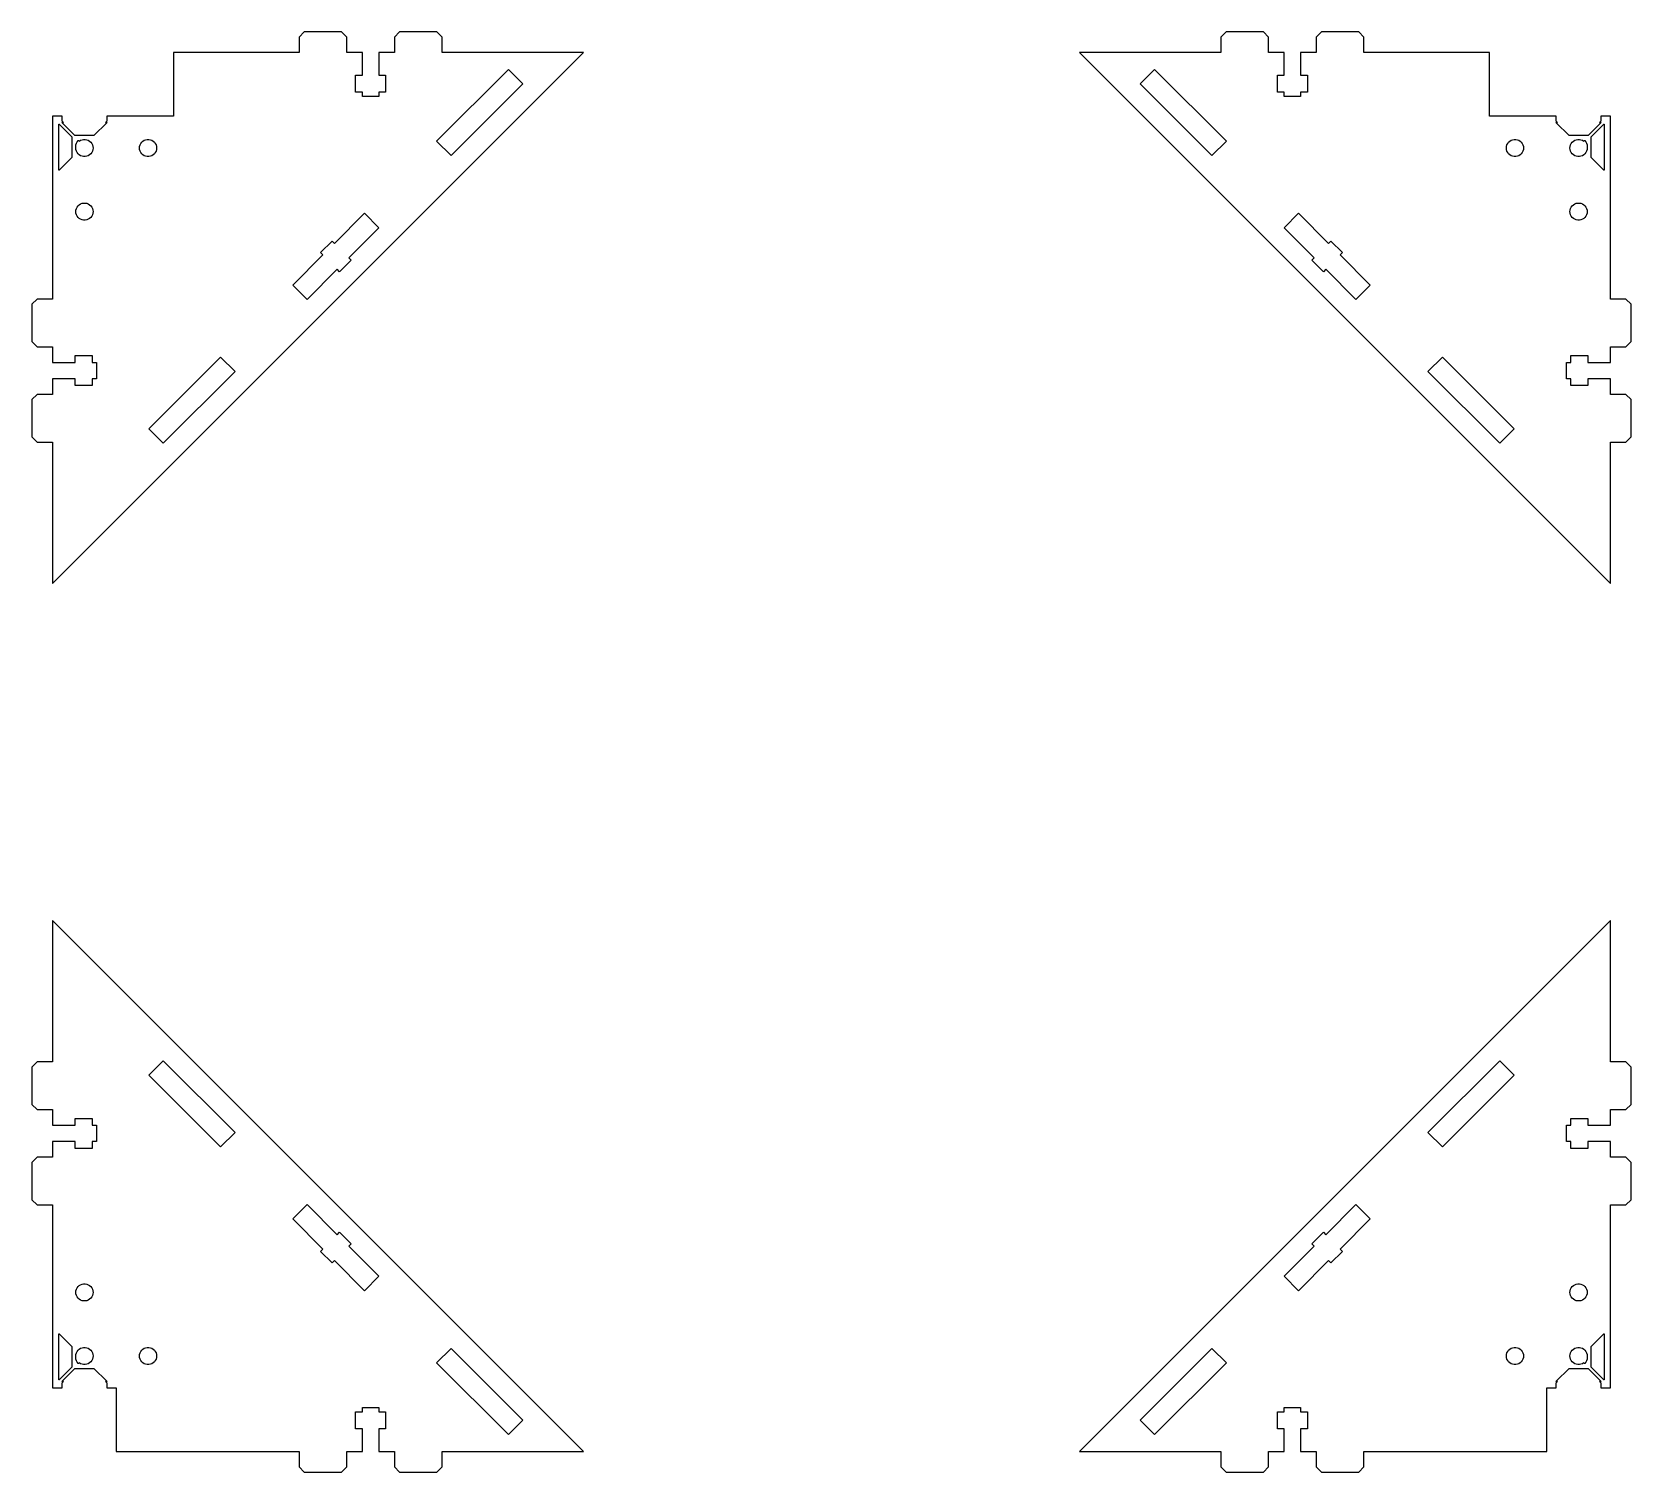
# Model space of a CAD drawing. Header units: metres. Extents: x -252 to 252, y -226 to 226.
import ezdxf

# ---------------------------------------------------------------- set-up
doc = ezdxf.new("R2010")
doc.units = ezdxf.units.M

msp = doc.modelspace()

# ---------------------------------------------------------------- linework, layer by layer
for p, q in [((-165.875, 226.5), (-167.5, 224.875)), ((-154.125, 226.5), (-165.875, 226.5)), ((-152.5, 224.875), (-154.125, 226.5)), ((-135.875, 226.5), (-137.5, 224.875)), ((-124.125, 226.5), (-135.875, 226.5)), ((-122.5, 224.875), (-124.125, 226.5)), ((124.125, 226.5), (122.5, 224.875)), ((135.875, 226.5), (124.125, 226.5)), ((137.5, 224.875), (135.875, 226.5)), ((154.125, 226.5), (152.5, 224.875)), ((165.875, 226.5), (154.125, 226.5)), ((167.5, 224.875), (165.875, 226.5)), ((-167.5, 224.875), (-167.5, 220)), ((-152.5, 220), (-152.5, 224.875)), ((-137.5, 224.875), (-137.5, 220)), ((-122.5, 220), (-122.5, 224.875)), ((122.5, 224.875), (122.5, 220)), ((137.5, 220), (137.5, 224.875)), ((152.5, 224.875), (152.5, 220)), ((167.5, 220), (167.5, 224.875)), ((-245, 53.045), (-78.046, 220)), ((-167.5, 220), (-207, 220)), ((-207, 220), (-207, 200)), ((-147.563, 220), (-152.5, 220)), ((-147.563, 212.938), (-147.563, 220)), ((-137.5, 220), (-142.437, 220)), ((-142.437, 220), (-142.437, 212.938)), ((-78.046, 220), (-122.5, 220)), ((122.5, 220), (78.046, 220)), ((78.046, 220), (245, 53.045)), ((142.437, 220), (137.5, 220)), ((142.437, 212.938), (142.437, 220)), ((152.5, 220), (147.563, 220)), ((147.563, 220), (147.563, 212.938)), ((207, 220), (167.5, 220)), ((207, 200), (207, 220)), ((-149.7, 207.562), (-149.7, 212.938)), ((-149.7, 212.938), (-147.563, 212.938)), ((-142.437, 212.938), (-140.3, 212.938)), ((-140.3, 212.938), (-140.3, 207.562)), ((-124.203, 192.156), (-101.647, 214.713)), ((-101.647, 214.713), (-97.121, 210.187)), ((97.121, 210.187), (101.647, 214.713)), ((101.647, 214.713), (124.203, 192.156)), ((140.3, 207.562), (140.3, 212.938)), ((140.3, 212.938), (142.437, 212.938)), ((147.563, 212.938), (149.7, 212.938)), ((149.7, 212.938), (149.7, 207.562)), ((-147.563, 207.562), (-149.7, 207.562)), ((-147.563, 206.188), (-147.563, 207.562)), ((-140.3, 207.562), (-142.437, 207.562)), ((-142.437, 207.562), (-142.437, 206.188)), ((-97.121, 210.187), (-119.678, 187.631)), ((119.678, 187.631), (97.121, 210.187)), ((142.437, 207.562), (140.3, 207.562)), ((142.437, 206.188), (142.437, 207.562)), ((149.7, 207.562), (147.563, 207.562)), ((147.563, 207.562), (147.563, 206.188)), ((-142.437, 206.188), (-147.563, 206.188)), ((147.563, 206.188), (142.437, 206.188)), ((-242, 200), (-245, 200)), ((-245, 200), (-245, 142.5)), ((-243.05, 183), (-243.05, 197.5)), ((-243.05, 197.5), (-242.95, 197.5)), ((-242.95, 197.5), (-238.95, 193.5)), ((-242, 198.45), (-242, 200)), ((-241.6, 198.05), (-242, 198.45)), ((-242, 197.95), (-242, 198.05)), ((-242, 198.05), (-241.6, 198.05)), ((-238, 193.95), (-242, 197.95)), ((-228, 197.95), (-232, 193.95)), ((-228, 198.45), (-228.4, 198.05)), ((-228.4, 198.05), (-228, 198.05)), ((-207, 200), (-228, 200)), ((-228, 200), (-228, 198.45)), ((-228, 198.05), (-228, 197.95)), ((228, 200), (207, 200)), ((228, 198.45), (228, 200)), ((228.4, 198.05), (228, 198.45)), ((228, 197.95), (228, 198.05)), ((228, 198.05), (228.4, 198.05)), ((232, 193.95), (228, 197.95)), ((242, 197.95), (238, 193.95)), ((238.95, 193.5), (242.95, 197.5)), ((242, 198.45), (241.6, 198.05)), ((241.6, 198.05), (242, 198.05)), ((245, 200), (242, 200)), ((242, 200), (242, 198.45)), ((242, 198.05), (242, 197.95)), ((242.95, 197.5), (243.05, 197.5)), ((243.05, 197.5), (243.05, 183)), ((245, 142.5), (245, 200)), ((-238.95, 193.5), (-238.95, 187)), ((-232, 193.95), (-238, 193.95)), ((-237.654, 190.996), (-237.518, 191.475)), ((-237.518, 191.475), (-237.296, 191.921)), ((-237.296, 191.921), (-236.995, 192.319)), ((-236.995, 192.319), (-236.903, 192.403)), ((-236.903, 192.403), (-236.642, 192.142)), ((-236.642, 192.142), (-236.627, 192.155)), ((-236.627, 192.155), (-236.203, 192.417)), ((-236.203, 192.417), (-235.739, 192.597)), ((-235.739, 192.597), (-235.249, 192.688)), ((-235.249, 192.688), (-234.751, 192.688)), ((-234.751, 192.688), (-234.261, 192.597)), ((-234.261, 192.597), (-233.797, 192.417)), ((-233.797, 192.417), (-233.373, 192.155)), ((-233.373, 192.155), (-233.005, 191.819)), ((-233.005, 191.819), (-232.704, 191.421)), ((-232.704, 191.421), (-232.482, 190.975)), ((-217.518, 190.975), (-217.296, 191.421)), ((-217.296, 191.421), (-216.995, 191.819)), ((-216.995, 191.819), (-216.627, 192.155)), ((-216.627, 192.155), (-216.203, 192.417)), ((-216.203, 192.417), (-215.739, 192.597)), ((-215.739, 192.597), (-215.249, 192.688)), ((-215.249, 192.688), (-214.751, 192.688)), ((-214.751, 192.688), (-214.261, 192.597)), ((-214.261, 192.597), (-213.797, 192.417)), ((-213.797, 192.417), (-213.373, 192.155)), ((-213.373, 192.155), (-213.005, 191.819)), ((-213.005, 191.819), (-212.704, 191.421)), ((-212.704, 191.421), (-212.482, 190.975)), ((-119.678, 187.631), (-124.203, 192.156)), ((124.203, 192.156), (119.678, 187.631)), ((212.482, 190.975), (212.704, 191.421)), ((212.704, 191.421), (213.005, 191.819)), ((213.005, 191.819), (213.373, 192.155)), ((213.373, 192.155), (213.797, 192.417)), ((213.797, 192.417), (214.261, 192.597)), ((214.261, 192.597), (214.751, 192.688)), ((214.751, 192.688), (215.249, 192.688)), ((215.249, 192.688), (215.739, 192.597)), ((215.739, 192.597), (216.203, 192.417)), ((216.203, 192.417), (216.627, 192.155)), ((216.627, 192.155), (216.995, 191.819)), ((216.995, 191.819), (217.296, 191.421)), ((217.296, 191.421), (217.518, 190.975)), ((238, 193.95), (232, 193.95)), ((232.482, 190.975), (232.704, 191.421)), ((232.704, 191.421), (233.005, 191.819)), ((233.005, 191.819), (233.373, 192.155)), ((233.373, 192.155), (233.797, 192.417)), ((233.797, 192.417), (234.261, 192.597)), ((234.261, 192.597), (234.751, 192.688)), ((234.751, 192.688), (235.249, 192.688)), ((235.249, 192.688), (235.739, 192.597)), ((235.739, 192.597), (236.203, 192.417)), ((236.203, 192.417), (236.627, 192.155)), ((236.627, 192.155), (236.642, 192.142)), ((236.642, 192.142), (236.903, 192.403)), ((236.903, 192.403), (236.995, 192.319)), ((236.995, 192.319), (237.296, 191.921)), ((237.296, 191.921), (237.518, 191.475)), ((237.518, 191.475), (237.654, 190.996)), ((238.95, 187), (238.95, 193.5)), ((-238.95, 187), (-242.95, 183)), ((-237.7, 190.5), (-237.654, 190.996)), ((-237.677, 190.25), (-237.7, 190.5)), ((-237.7, 190), (-237.677, 190.25)), ((-237.654, 189.504), (-237.7, 190)), ((-237.518, 189.025), (-237.654, 189.504)), ((-237.296, 188.579), (-237.518, 189.025)), ((-236.995, 188.181), (-237.296, 188.579)), ((-236.627, 187.845), (-236.995, 188.181)), ((-236.203, 187.583), (-236.627, 187.845)), ((-235.739, 187.403), (-236.203, 187.583)), ((-235.249, 187.312), (-235.739, 187.403)), ((-234.751, 187.312), (-235.249, 187.312)), ((-234.261, 187.403), (-234.751, 187.312)), ((-233.797, 187.583), (-234.261, 187.403)), ((-233.373, 187.845), (-233.797, 187.583)), ((-233.005, 188.181), (-233.373, 187.845)), ((-232.704, 188.579), (-233.005, 188.181)), ((-232.482, 189.025), (-232.704, 188.579)), ((-232.482, 190.975), (-232.346, 190.496)), ((-232.346, 189.504), (-232.482, 189.025)), ((-232.346, 190.496), (-232.3, 190)), ((-232.3, 190), (-232.346, 189.504)), ((-217.7, 190), (-217.654, 190.496)), ((-217.654, 189.504), (-217.7, 190)), ((-217.654, 190.496), (-217.518, 190.975)), ((-217.518, 189.025), (-217.654, 189.504)), ((-217.296, 188.579), (-217.518, 189.025)), ((-216.995, 188.181), (-217.296, 188.579)), ((-216.627, 187.845), (-216.995, 188.181)), ((-216.203, 187.583), (-216.627, 187.845)), ((-215.739, 187.403), (-216.203, 187.583)), ((-215.249, 187.312), (-215.739, 187.403)), ((-214.751, 187.312), (-215.249, 187.312)), ((-214.261, 187.403), (-214.751, 187.312)), ((-213.797, 187.583), (-214.261, 187.403)), ((-213.373, 187.845), (-213.797, 187.583)), ((-213.005, 188.181), (-213.373, 187.845)), ((-212.704, 188.579), (-213.005, 188.181)), ((-212.482, 189.025), (-212.704, 188.579)), ((-212.482, 190.975), (-212.346, 190.496)), ((-212.346, 189.504), (-212.482, 189.025)), ((-212.346, 190.496), (-212.3, 190)), ((-212.3, 190), (-212.346, 189.504)), ((212.3, 190), (212.346, 190.496)), ((212.346, 189.504), (212.3, 190)), ((212.346, 190.496), (212.482, 190.975)), ((212.482, 189.025), (212.346, 189.504)), ((212.704, 188.579), (212.482, 189.025)), ((213.005, 188.181), (212.704, 188.579)), ((213.373, 187.845), (213.005, 188.181)), ((213.797, 187.583), (213.373, 187.845)), ((214.261, 187.403), (213.797, 187.583)), ((214.751, 187.312), (214.261, 187.403)), ((215.249, 187.312), (214.751, 187.312)), ((215.739, 187.403), (215.249, 187.312)), ((216.203, 187.583), (215.739, 187.403)), ((216.627, 187.845), (216.203, 187.583)), ((216.995, 188.181), (216.627, 187.845)), ((217.296, 188.579), (216.995, 188.181)), ((217.518, 189.025), (217.296, 188.579)), ((217.518, 190.975), (217.654, 190.496)), ((217.654, 189.504), (217.518, 189.025)), ((217.654, 190.496), (217.7, 190)), ((217.7, 190), (217.654, 189.504)), ((232.3, 190), (232.346, 190.496)), ((232.346, 189.504), (232.3, 190)), ((232.346, 190.496), (232.482, 190.975)), ((232.482, 189.025), (232.346, 189.504)), ((232.704, 188.579), (232.482, 189.025)), ((233.005, 188.181), (232.704, 188.579)), ((233.373, 187.845), (233.005, 188.181)), ((233.797, 187.583), (233.373, 187.845)), ((234.261, 187.403), (233.797, 187.583)), ((234.751, 187.312), (234.261, 187.403)), ((235.249, 187.312), (234.751, 187.312)), ((235.739, 187.403), (235.249, 187.312)), ((236.203, 187.583), (235.739, 187.403)), ((236.627, 187.845), (236.203, 187.583)), ((236.995, 188.181), (236.627, 187.845)), ((237.296, 188.579), (236.995, 188.181)), ((237.518, 189.025), (237.296, 188.579)), ((237.654, 189.504), (237.518, 189.025)), ((237.654, 190.996), (237.7, 190.5)), ((237.7, 190), (237.654, 189.504)), ((237.7, 190.5), (237.677, 190.25)), ((237.677, 190.25), (237.7, 190)), ((242.95, 183), (238.95, 187)), ((-242.95, 183), (-243.05, 183)), ((243.05, 183), (242.95, 183)), ((-237.518, 170.975), (-237.296, 171.421)), ((-237.296, 171.421), (-236.995, 171.819)), ((-236.995, 171.819), (-236.627, 172.155)), ((-236.627, 172.155), (-236.203, 172.417)), ((-236.203, 172.417), (-235.739, 172.597)), ((-235.739, 172.597), (-235.249, 172.688)), ((-235.249, 172.688), (-234.751, 172.688)), ((-234.751, 172.688), (-234.261, 172.597)), ((-234.261, 172.597), (-233.797, 172.417)), ((-233.797, 172.417), (-233.373, 172.155)), ((-233.373, 172.155), (-233.005, 171.819)), ((-233.005, 171.819), (-232.704, 171.421)), ((-232.704, 171.421), (-232.482, 170.975)), ((232.482, 170.975), (232.704, 171.421)), ((232.704, 171.421), (233.005, 171.819)), ((233.005, 171.819), (233.373, 172.155)), ((233.373, 172.155), (233.797, 172.417)), ((233.797, 172.417), (234.261, 172.597)), ((234.261, 172.597), (234.751, 172.688)), ((234.751, 172.688), (235.249, 172.688)), ((235.249, 172.688), (235.739, 172.597)), ((235.739, 172.597), (236.203, 172.417)), ((236.203, 172.417), (236.627, 172.155)), ((236.627, 172.155), (236.995, 171.819)), ((236.995, 171.819), (237.296, 171.421)), ((237.296, 171.421), (237.518, 170.975)), ((-237.7, 170), (-237.654, 170.496)), ((-237.654, 169.504), (-237.7, 170)), ((-237.654, 170.496), (-237.518, 170.975)), ((-237.518, 169.025), (-237.654, 169.504)), ((-237.296, 168.579), (-237.518, 169.025)), ((-236.995, 168.181), (-237.296, 168.579)), ((-236.627, 167.845), (-236.995, 168.181)), ((-236.203, 167.583), (-236.627, 167.845)), ((-235.739, 167.403), (-236.203, 167.583)), ((-235.249, 167.312), (-235.739, 167.403)), ((-234.751, 167.312), (-235.249, 167.312)), ((-234.261, 167.403), (-234.751, 167.312)), ((-233.797, 167.583), (-234.261, 167.403)), ((-233.373, 167.845), (-233.797, 167.583)), ((-233.005, 168.181), (-233.373, 167.845)), ((-232.704, 168.579), (-233.005, 168.181)), ((-232.482, 169.025), (-232.704, 168.579)), ((-232.482, 170.975), (-232.346, 170.496)), ((-232.346, 169.504), (-232.482, 169.025)), ((-232.346, 170.496), (-232.3, 170)), ((-232.3, 170), (-232.346, 169.504)), ((-156.367, 159.992), (-146.901, 169.458)), ((-146.901, 169.458), (-142.376, 164.933)), ((142.376, 164.933), (146.901, 169.458)), ((146.901, 169.458), (156.367, 159.992)), ((232.3, 170), (232.346, 170.496)), ((232.346, 169.504), (232.3, 170)), ((232.346, 170.496), (232.482, 170.975)), ((232.482, 169.025), (232.346, 169.504)), ((232.704, 168.579), (232.482, 169.025)), ((233.005, 168.181), (232.704, 168.579)), ((233.373, 167.845), (233.005, 168.181)), ((233.797, 167.583), (233.373, 167.845)), ((234.261, 167.403), (233.797, 167.583)), ((234.751, 167.312), (234.261, 167.403)), ((235.249, 167.312), (234.751, 167.312)), ((235.739, 167.403), (235.249, 167.312)), ((236.203, 167.583), (235.739, 167.403)), ((236.627, 167.845), (236.203, 167.583)), ((236.995, 168.181), (236.627, 167.845)), ((237.296, 168.579), (236.995, 168.181)), ((237.518, 169.025), (237.296, 168.579)), ((237.518, 170.975), (237.654, 170.496)), ((237.654, 169.504), (237.518, 169.025)), ((237.654, 170.496), (237.7, 170)), ((237.7, 170), (237.654, 169.504)), ((-142.376, 164.933), (-151.842, 155.467)), ((151.842, 155.467), (142.376, 164.933)), ((-169.458, 146.901), (-159.992, 156.367)), ((-160.735, 157.11), (-157.11, 160.735)), ((-159.992, 156.367), (-160.735, 157.11)), ((-157.11, 160.735), (-156.367, 159.992)), ((156.367, 159.992), (157.11, 160.735)), ((157.11, 160.735), (160.735, 157.11)), ((160.735, 157.11), (159.992, 156.367)), ((159.992, 156.367), (169.458, 146.901)), ((-155.467, 151.842), (-164.933, 142.376)), ((-154.724, 151.1), (-155.467, 151.842)), ((-151.1, 154.724), (-154.724, 151.1)), ((-151.842, 155.467), (-151.1, 154.724)), ((151.1, 154.724), (151.842, 155.467)), ((154.724, 151.1), (151.1, 154.724)), ((155.467, 151.842), (154.724, 151.1)), ((164.933, 142.376), (155.467, 151.842)), ((-164.933, 142.376), (-169.458, 146.901)), ((169.458, 146.901), (164.933, 142.376)), ((-249.875, 142.5), (-251.5, 140.875)), ((-251.5, 140.875), (-251.5, 129.125)), ((-245, 142.5), (-249.875, 142.5)), ((249.875, 142.5), (245, 142.5)), ((251.5, 140.875), (249.875, 142.5)), ((251.5, 129.125), (251.5, 140.875)), ((-251.5, 129.125), (-249.875, 127.5)), ((-249.875, 127.5), (-245, 127.5)), ((-245, 127.5), (-245, 122.563)), ((245, 122.563), (245, 127.5)), ((245, 127.5), (249.875, 127.5)), ((249.875, 127.5), (251.5, 129.125)), ((-245, 122.563), (-237.938, 122.563)), ((-237.938, 122.563), (-237.938, 124.7)), ((-237.938, 124.7), (-232.562, 124.7)), ((-232.562, 124.7), (-232.562, 122.563)), ((-232.562, 122.563), (-231.188, 122.563)), ((-231.188, 122.563), (-231.188, 117.437)), ((-214.713, 101.647), (-192.156, 124.203)), ((-192.156, 124.203), (-187.631, 119.678)), ((187.631, 119.678), (192.156, 124.203)), ((192.156, 124.203), (214.713, 101.647)), ((231.188, 117.437), (231.188, 122.563)), ((231.188, 122.563), (232.562, 122.563)), ((232.562, 122.563), (232.562, 124.7)), ((232.562, 124.7), (237.938, 124.7)), ((237.938, 124.7), (237.938, 122.563)), ((237.938, 122.563), (245, 122.563)), ((-237.938, 117.437), (-245, 117.437)), ((-245, 117.437), (-245, 112.5)), ((-237.938, 115.3), (-237.938, 117.437)), ((-231.188, 117.437), (-232.562, 117.437)), ((-232.562, 117.437), (-232.562, 115.3)), ((-187.631, 119.678), (-210.187, 97.121)), ((210.187, 97.121), (187.631, 119.678)), ((232.562, 117.437), (231.188, 117.437)), ((232.562, 115.3), (232.562, 117.437)), ((245, 117.437), (237.938, 117.437)), ((237.938, 117.437), (237.938, 115.3)), ((245, 112.5), (245, 117.437)), ((-249.875, 112.5), (-251.5, 110.875)), ((-251.5, 110.875), (-251.5, 99.125)), ((-245, 112.5), (-249.875, 112.5)), ((-232.562, 115.3), (-237.938, 115.3)), ((237.938, 115.3), (232.562, 115.3)), ((249.875, 112.5), (245, 112.5)), ((251.5, 110.875), (249.875, 112.5)), ((251.5, 99.125), (251.5, 110.875)), ((-210.187, 97.121), (-214.713, 101.647)), ((214.713, 101.647), (210.187, 97.121)), ((-251.5, 99.125), (-249.875, 97.5)), ((-249.875, 97.5), (-245, 97.5)), ((-245, 97.5), (-245, 53.045)), ((245, 97.5), (249.875, 97.5)), ((245, 53.045), (245, 97.5)), ((249.875, 97.5), (251.5, 99.125)), ((-78.046, -220), (-245, -53.045)), ((-245, -53.045), (-245, -97.5)), ((245, -53.045), (78.046, -220)), ((245, -97.5), (245, -53.045)), ((-249.875, -97.5), (-251.5, -99.125)), ((-251.5, -99.125), (-251.5, -110.875)), ((-245, -97.5), (-249.875, -97.5)), ((-214.713, -101.647), (-210.187, -97.121)), ((-210.187, -97.121), (-187.631, -119.678)), ((187.631, -119.678), (210.187, -97.121)), ((210.187, -97.121), (214.713, -101.647)), ((249.875, -97.5), (245, -97.5)), ((251.5, -99.125), (249.875, -97.5)), ((251.5, -110.875), (251.5, -99.125)), ((-192.156, -124.203), (-214.713, -101.647)), ((214.713, -101.647), (192.156, -124.203)), ((-251.5, -110.875), (-249.875, -112.5)), ((-249.875, -112.5), (-245, -112.5)), ((-245, -112.5), (-245, -117.437)), ((-237.938, -117.437), (-237.938, -115.3)), ((-237.938, -115.3), (-232.562, -115.3)), ((-232.562, -115.3), (-232.562, -117.437)), ((232.562, -117.437), (232.562, -115.3)), ((232.562, -115.3), (237.938, -115.3)), ((237.938, -115.3), (237.938, -117.437)), ((245, -117.437), (245, -112.5)), ((245, -112.5), (249.875, -112.5)), ((249.875, -112.5), (251.5, -110.875)), ((-245, -117.437), (-237.938, -117.437)), ((-232.562, -117.437), (-231.188, -117.437)), ((-231.188, -117.437), (-231.188, -122.563)), ((-187.631, -119.678), (-192.156, -124.203)), ((192.156, -124.203), (187.631, -119.678)), ((231.188, -122.563), (231.188, -117.437)), ((231.188, -117.437), (232.562, -117.437)), ((237.938, -117.437), (245, -117.437)), ((-237.938, -122.563), (-245, -122.563)), ((-245, -122.563), (-245, -127.5)), ((-237.938, -124.7), (-237.938, -122.563)), ((-232.562, -124.7), (-237.938, -124.7)), ((-231.188, -122.563), (-232.562, -122.563)), ((-232.562, -122.563), (-232.562, -124.7)), ((232.562, -122.563), (231.188, -122.563)), ((232.562, -124.7), (232.562, -122.563)), ((237.938, -124.7), (232.562, -124.7)), ((245, -122.563), (237.938, -122.563)), ((237.938, -122.563), (237.938, -124.7)), ((245, -127.5), (245, -122.563)), ((-249.875, -127.5), (-251.5, -129.125)), ((-251.5, -129.125), (-251.5, -140.875)), ((-245, -127.5), (-249.875, -127.5)), ((249.875, -127.5), (245, -127.5)), ((251.5, -129.125), (249.875, -127.5)), ((251.5, -140.875), (251.5, -129.125)), ((-251.5, -140.875), (-249.875, -142.5)), ((-249.875, -142.5), (-245, -142.5)), ((-245, -142.5), (-245, -200)), ((-169.458, -146.901), (-164.933, -142.376)), ((-164.933, -142.376), (-155.467, -151.842)), ((155.467, -151.842), (164.933, -142.376)), ((164.933, -142.376), (169.458, -146.901)), ((245, -200), (245, -142.5)), ((245, -142.5), (249.875, -142.5)), ((249.875, -142.5), (251.5, -140.875)), ((-159.992, -156.367), (-169.458, -146.901)), ((169.458, -146.901), (159.992, -156.367)), ((-155.467, -151.842), (-154.724, -151.1)), ((-154.724, -151.1), (-151.1, -154.724)), ((-151.1, -154.724), (-151.842, -155.467)), ((-151.842, -155.467), (-142.376, -164.933)), ((142.376, -164.933), (151.842, -155.467)), ((151.1, -154.724), (154.724, -151.1)), ((151.842, -155.467), (151.1, -154.724)), ((154.724, -151.1), (155.467, -151.842)), ((-160.735, -157.11), (-159.992, -156.367)), ((-157.11, -160.735), (-160.735, -157.11)), ((-156.367, -159.992), (-157.11, -160.735)), ((-146.901, -169.458), (-156.367, -159.992)), ((156.367, -159.992), (146.901, -169.458)), ((157.11, -160.735), (156.367, -159.992)), ((160.735, -157.11), (157.11, -160.735)), ((159.992, -156.367), (160.735, -157.11)), ((-142.376, -164.933), (-146.901, -169.458)), ((146.901, -169.458), (142.376, -164.933)), ((-237.7, -170), (-237.654, -169.504)), ((-237.654, -170.496), (-237.7, -170)), ((-237.654, -169.504), (-237.518, -169.025)), ((-237.518, -170.975), (-237.654, -170.496)), ((-237.518, -169.025), (-237.296, -168.579)), ((-237.296, -171.421), (-237.518, -170.975)), ((-237.296, -168.579), (-236.995, -168.181)), ((-236.995, -168.181), (-236.627, -167.845)), ((-236.627, -167.845), (-236.203, -167.583)), ((-236.203, -167.583), (-235.739, -167.403)), ((-235.739, -167.403), (-235.249, -167.312)), ((-235.249, -167.312), (-234.751, -167.312)), ((-234.751, -167.312), (-234.261, -167.403)), ((-234.261, -167.403), (-233.797, -167.583)), ((-233.797, -167.583), (-233.373, -167.845)), ((-233.373, -167.845), (-233.005, -168.181)), ((-233.005, -168.181), (-232.704, -168.579)), ((-232.704, -168.579), (-232.482, -169.025)), ((-232.482, -170.975), (-232.704, -171.421)), ((-232.482, -169.025), (-232.346, -169.504)), ((-232.346, -170.496), (-232.482, -170.975)), ((-232.346, -169.504), (-232.3, -170)), ((-232.3, -170), (-232.346, -170.496)), ((232.3, -170), (232.346, -169.504)), ((232.346, -170.496), (232.3, -170)), ((232.346, -169.504), (232.482, -169.025)), ((232.482, -170.975), (232.346, -170.496)), ((232.482, -169.025), (232.704, -168.579)), ((232.704, -171.421), (232.482, -170.975)), ((232.704, -168.579), (233.005, -168.181)), ((233.005, -168.181), (233.373, -167.845)), ((233.373, -167.845), (233.797, -167.583)), ((233.797, -167.583), (234.261, -167.403)), ((234.261, -167.403), (234.751, -167.312)), ((234.751, -167.312), (235.249, -167.312)), ((235.249, -167.312), (235.739, -167.403)), ((235.739, -167.403), (236.203, -167.583)), ((236.203, -167.583), (236.627, -167.845)), ((236.627, -167.845), (236.995, -168.181)), ((236.995, -168.181), (237.296, -168.579)), ((237.296, -168.579), (237.518, -169.025)), ((237.518, -170.975), (237.296, -171.421)), ((237.518, -169.025), (237.654, -169.504)), ((237.654, -170.496), (237.518, -170.975)), ((237.654, -169.504), (237.7, -170)), ((237.7, -170), (237.654, -170.496)), ((-236.995, -171.819), (-237.296, -171.421)), ((-236.627, -172.155), (-236.995, -171.819)), ((-236.203, -172.417), (-236.627, -172.155)), ((-235.739, -172.597), (-236.203, -172.417)), ((-235.249, -172.688), (-235.739, -172.597)), ((-234.751, -172.688), (-235.249, -172.688)), ((-234.261, -172.597), (-234.751, -172.688)), ((-233.797, -172.417), (-234.261, -172.597)), ((-233.373, -172.155), (-233.797, -172.417)), ((-233.005, -171.819), (-233.373, -172.155)), ((-232.704, -171.421), (-233.005, -171.819)), ((233.005, -171.819), (232.704, -171.421)), ((233.373, -172.155), (233.005, -171.819)), ((233.797, -172.417), (233.373, -172.155)), ((234.261, -172.597), (233.797, -172.417)), ((234.751, -172.688), (234.261, -172.597)), ((235.249, -172.688), (234.751, -172.688)), ((235.739, -172.597), (235.249, -172.688)), ((236.203, -172.417), (235.739, -172.597)), ((236.627, -172.155), (236.203, -172.417)), ((236.995, -171.819), (236.627, -172.155)), ((237.296, -171.421), (236.995, -171.819)), ((-243.05, -197.5), (-243.05, -183)), ((-243.05, -183), (-242.95, -183)), ((-242.95, -183), (-238.95, -187)), ((238.95, -187), (242.95, -183)), ((242.95, -183), (243.05, -183)), ((243.05, -183), (243.05, -197.5)), ((-238.95, -187), (-238.95, -193.5)), ((-237.7, -190), (-237.654, -189.504)), ((-237.677, -190.25), (-237.7, -190)), ((-237.7, -190.5), (-237.677, -190.25)), ((-237.654, -190.996), (-237.7, -190.5)), ((-237.654, -189.504), (-237.518, -189.025)), ((-237.518, -191.475), (-237.654, -190.996)), ((-237.518, -189.025), (-237.296, -188.579)), ((-237.296, -188.579), (-236.995, -188.181)), ((-236.995, -188.181), (-236.627, -187.845)), ((-236.627, -187.845), (-236.203, -187.583)), ((-236.203, -187.583), (-235.739, -187.403)), ((-235.739, -187.403), (-235.249, -187.312)), ((-235.249, -187.312), (-234.751, -187.312)), ((-234.751, -187.312), (-234.261, -187.403)), ((-234.261, -187.403), (-233.797, -187.583)), ((-233.797, -187.583), (-233.373, -187.845)), ((-233.373, -187.845), (-233.005, -188.181)), ((-233.005, -188.181), (-232.704, -188.579)), ((-232.704, -188.579), (-232.482, -189.025)), ((-232.482, -190.975), (-232.704, -191.421)), ((-232.482, -189.025), (-232.346, -189.504)), ((-232.346, -190.496), (-232.482, -190.975)), ((-232.346, -189.504), (-232.3, -190)), ((-232.3, -190), (-232.346, -190.496)), ((-217.7, -190), (-217.654, -189.504)), ((-217.654, -190.496), (-217.7, -190)), ((-217.654, -189.504), (-217.518, -189.025)), ((-217.518, -190.975), (-217.654, -190.496)), ((-217.518, -189.025), (-217.296, -188.579)), ((-217.296, -191.421), (-217.518, -190.975)), ((-217.296, -188.579), (-216.995, -188.181)), ((-216.995, -188.181), (-216.627, -187.845)), ((-216.627, -187.845), (-216.203, -187.583)), ((-216.203, -187.583), (-215.739, -187.403)), ((-215.739, -187.403), (-215.249, -187.312)), ((-215.249, -187.312), (-214.751, -187.312)), ((-214.751, -187.312), (-214.261, -187.403)), ((-214.261, -187.403), (-213.797, -187.583)), ((-213.797, -187.583), (-213.373, -187.845)), ((-213.373, -187.845), (-213.005, -188.181)), ((-213.005, -188.181), (-212.704, -188.579)), ((-212.704, -188.579), (-212.482, -189.025)), ((-212.482, -190.975), (-212.704, -191.421)), ((-212.482, -189.025), (-212.346, -189.504)), ((-212.346, -190.496), (-212.482, -190.975)), ((-212.346, -189.504), (-212.3, -190)), ((-212.3, -190), (-212.346, -190.496)), ((-124.203, -192.156), (-119.678, -187.631)), ((-119.678, -187.631), (-97.121, -210.187)), ((97.121, -210.187), (119.678, -187.631)), ((119.678, -187.631), (124.203, -192.156)), ((212.3, -190), (212.346, -189.504)), ((212.346, -190.496), (212.3, -190)), ((212.346, -189.504), (212.482, -189.025)), ((212.482, -190.975), (212.346, -190.496)), ((212.482, -189.025), (212.704, -188.579)), ((212.704, -191.421), (212.482, -190.975)), ((212.704, -188.579), (213.005, -188.181)), ((213.005, -188.181), (213.373, -187.845)), ((213.373, -187.845), (213.797, -187.583)), ((213.797, -187.583), (214.261, -187.403)), ((214.261, -187.403), (214.751, -187.312)), ((214.751, -187.312), (215.249, -187.312)), ((215.249, -187.312), (215.739, -187.403)), ((215.739, -187.403), (216.203, -187.583)), ((216.203, -187.583), (216.627, -187.845)), ((216.627, -187.845), (216.995, -188.181)), ((216.995, -188.181), (217.296, -188.579)), ((217.296, -188.579), (217.518, -189.025)), ((217.518, -190.975), (217.296, -191.421)), ((217.518, -189.025), (217.654, -189.504)), ((217.654, -190.496), (217.518, -190.975)), ((217.654, -189.504), (217.7, -190)), ((217.7, -190), (217.654, -190.496)), ((232.3, -190), (232.346, -189.504)), ((232.346, -190.496), (232.3, -190)), ((232.346, -189.504), (232.482, -189.025)), ((232.482, -190.975), (232.346, -190.496)), ((232.482, -189.025), (232.704, -188.579)), ((232.704, -191.421), (232.482, -190.975)), ((232.704, -188.579), (233.005, -188.181)), ((233.005, -188.181), (233.373, -187.845)), ((233.373, -187.845), (233.797, -187.583)), ((233.797, -187.583), (234.261, -187.403)), ((234.261, -187.403), (234.751, -187.312)), ((234.751, -187.312), (235.249, -187.312)), ((235.249, -187.312), (235.739, -187.403)), ((235.739, -187.403), (236.203, -187.583)), ((236.203, -187.583), (236.627, -187.845)), ((236.627, -187.845), (236.995, -188.181)), ((236.995, -188.181), (237.296, -188.579)), ((237.296, -188.579), (237.518, -189.025)), ((237.518, -189.025), (237.654, -189.504)), ((237.654, -190.996), (237.518, -191.475)), ((237.654, -189.504), (237.7, -190)), ((237.7, -190.5), (237.654, -190.996)), ((237.7, -190), (237.677, -190.25)), ((237.677, -190.25), (237.7, -190.5)), ((238.95, -193.5), (238.95, -187)), ((-238.95, -193.5), (-242.95, -197.5)), ((-242, -197.95), (-238, -193.95)), ((-238, -193.95), (-232, -193.95)), ((-237.296, -191.921), (-237.518, -191.475)), ((-236.995, -192.319), (-237.296, -191.921)), ((-236.903, -192.403), (-236.995, -192.319)), ((-236.642, -192.142), (-236.903, -192.403)), ((-236.627, -192.155), (-236.642, -192.142)), ((-236.203, -192.417), (-236.627, -192.155)), ((-235.739, -192.597), (-236.203, -192.417)), ((-235.249, -192.688), (-235.739, -192.597)), ((-234.751, -192.688), (-235.249, -192.688)), ((-234.261, -192.597), (-234.751, -192.688)), ((-233.797, -192.417), (-234.261, -192.597)), ((-233.373, -192.155), (-233.797, -192.417)), ((-233.005, -191.819), (-233.373, -192.155)), ((-232.704, -191.421), (-233.005, -191.819)), ((-232, -193.95), (-228, -197.95)), ((-216.995, -191.819), (-217.296, -191.421)), ((-216.627, -192.155), (-216.995, -191.819)), ((-216.203, -192.417), (-216.627, -192.155)), ((-215.739, -192.597), (-216.203, -192.417)), ((-215.249, -192.688), (-215.739, -192.597)), ((-214.751, -192.688), (-215.249, -192.688)), ((-214.261, -192.597), (-214.751, -192.688)), ((-213.797, -192.417), (-214.261, -192.597)), ((-213.373, -192.155), (-213.797, -192.417)), ((-213.005, -191.819), (-213.373, -192.155)), ((-212.704, -191.421), (-213.005, -191.819)), ((-101.647, -214.713), (-124.203, -192.156)), ((124.203, -192.156), (101.647, -214.713)), ((213.005, -191.819), (212.704, -191.421)), ((213.373, -192.155), (213.005, -191.819)), ((213.797, -192.417), (213.373, -192.155)), ((214.261, -192.597), (213.797, -192.417)), ((214.751, -192.688), (214.261, -192.597)), ((215.249, -192.688), (214.751, -192.688)), ((215.739, -192.597), (215.249, -192.688)), ((216.203, -192.417), (215.739, -192.597)), ((216.627, -192.155), (216.203, -192.417)), ((216.995, -191.819), (216.627, -192.155)), ((217.296, -191.421), (216.995, -191.819)), ((228, -197.95), (232, -193.95)), ((232, -193.95), (238, -193.95)), ((233.005, -191.819), (232.704, -191.421)), ((233.373, -192.155), (233.005, -191.819)), ((233.797, -192.417), (233.373, -192.155)), ((234.261, -192.597), (233.797, -192.417)), ((234.751, -192.688), (234.261, -192.597)), ((235.249, -192.688), (234.751, -192.688)), ((235.739, -192.597), (235.249, -192.688)), ((236.203, -192.417), (235.739, -192.597)), ((236.627, -192.155), (236.203, -192.417)), ((236.642, -192.142), (236.627, -192.155)), ((236.903, -192.403), (236.642, -192.142)), ((236.995, -192.319), (236.903, -192.403)), ((237.296, -191.921), (236.995, -192.319)), ((237.518, -191.475), (237.296, -191.921)), ((238, -193.95), (242, -197.95)), ((242.95, -197.5), (238.95, -193.5)), ((-245, -200), (-242, -200)), ((-242.95, -197.5), (-243.05, -197.5)), ((-242, -198.05), (-242, -197.95)), ((-242, -198.45), (-241.6, -198.05)), ((-241.6, -198.05), (-242, -198.05)), ((-242, -200), (-242, -198.45)), ((-228, -198.05), (-228.4, -198.05)), ((-228.4, -198.05), (-228, -198.45)), ((-228, -197.95), (-228, -198.05)), ((-228, -198.45), (-228, -200)), ((-228, -200), (-225, -200)), ((-225, -200), (-225, -220)), ((225, -220), (225, -200)), ((225, -200), (228, -200)), ((228, -198.05), (228, -197.95)), ((228, -198.45), (228.4, -198.05)), ((228.4, -198.05), (228, -198.05)), ((228, -200), (228, -198.45)), ((242, -198.05), (241.6, -198.05)), ((241.6, -198.05), (242, -198.45)), ((242, -197.95), (242, -198.05)), ((242, -198.45), (242, -200)), ((242, -200), (245, -200)), ((243.05, -197.5), (242.95, -197.5)), ((-147.563, -207.562), (-147.563, -206.188)), ((-147.563, -206.188), (-142.437, -206.188)), ((-142.437, -206.188), (-142.437, -207.562)), ((142.437, -207.562), (142.437, -206.188)), ((142.437, -206.188), (147.563, -206.188)), ((147.563, -206.188), (147.563, -207.562)), ((-149.7, -212.938), (-149.7, -207.562)), ((-149.7, -207.562), (-147.563, -207.562)), ((-142.437, -207.562), (-140.3, -207.562)), ((-140.3, -207.562), (-140.3, -212.938)), ((-97.121, -210.187), (-101.647, -214.713)), ((101.647, -214.713), (97.121, -210.187)), ((140.3, -212.938), (140.3, -207.562)), ((140.3, -207.562), (142.437, -207.562)), ((147.563, -207.562), (149.7, -207.562)), ((149.7, -207.562), (149.7, -212.938)), ((-147.563, -212.938), (-149.7, -212.938)), ((-147.563, -220), (-147.563, -212.938)), ((-140.3, -212.938), (-142.437, -212.938)), ((-142.437, -212.938), (-142.437, -220)), ((142.437, -212.938), (140.3, -212.938)), ((142.437, -220), (142.437, -212.938)), ((149.7, -212.938), (147.563, -212.938)), ((147.563, -212.938), (147.563, -220)), ((-225, -220), (-167.5, -220)), ((-167.5, -220), (-167.5, -224.875)), ((-152.5, -224.875), (-152.5, -220)), ((-152.5, -220), (-147.563, -220)), ((-142.437, -220), (-137.5, -220)), ((-137.5, -220), (-137.5, -224.875)), ((-122.5, -224.875), (-122.5, -220)), ((-122.5, -220), (-78.046, -220)), ((78.046, -220), (122.5, -220)), ((122.5, -220), (122.5, -224.875)), ((137.5, -224.875), (137.5, -220)), ((137.5, -220), (142.437, -220)), ((147.563, -220), (152.5, -220)), ((152.5, -220), (152.5, -224.875)), ((167.5, -224.875), (167.5, -220)), ((167.5, -220), (225, -220)), ((-167.5, -224.875), (-165.875, -226.5)), ((-154.125, -226.5), (-152.5, -224.875)), ((-137.5, -224.875), (-135.875, -226.5)), ((-124.125, -226.5), (-122.5, -224.875)), ((122.5, -224.875), (124.125, -226.5)), ((135.875, -226.5), (137.5, -224.875)), ((152.5, -224.875), (154.125, -226.5)), ((165.875, -226.5), (167.5, -224.875)), ((-165.875, -226.5), (-154.125, -226.5)), ((-135.875, -226.5), (-124.125, -226.5)), ((124.125, -226.5), (135.875, -226.5)), ((154.125, -226.5), (165.875, -226.5))]:
    msp.add_line(p, q)

doc.saveas('drawing.dxf')
